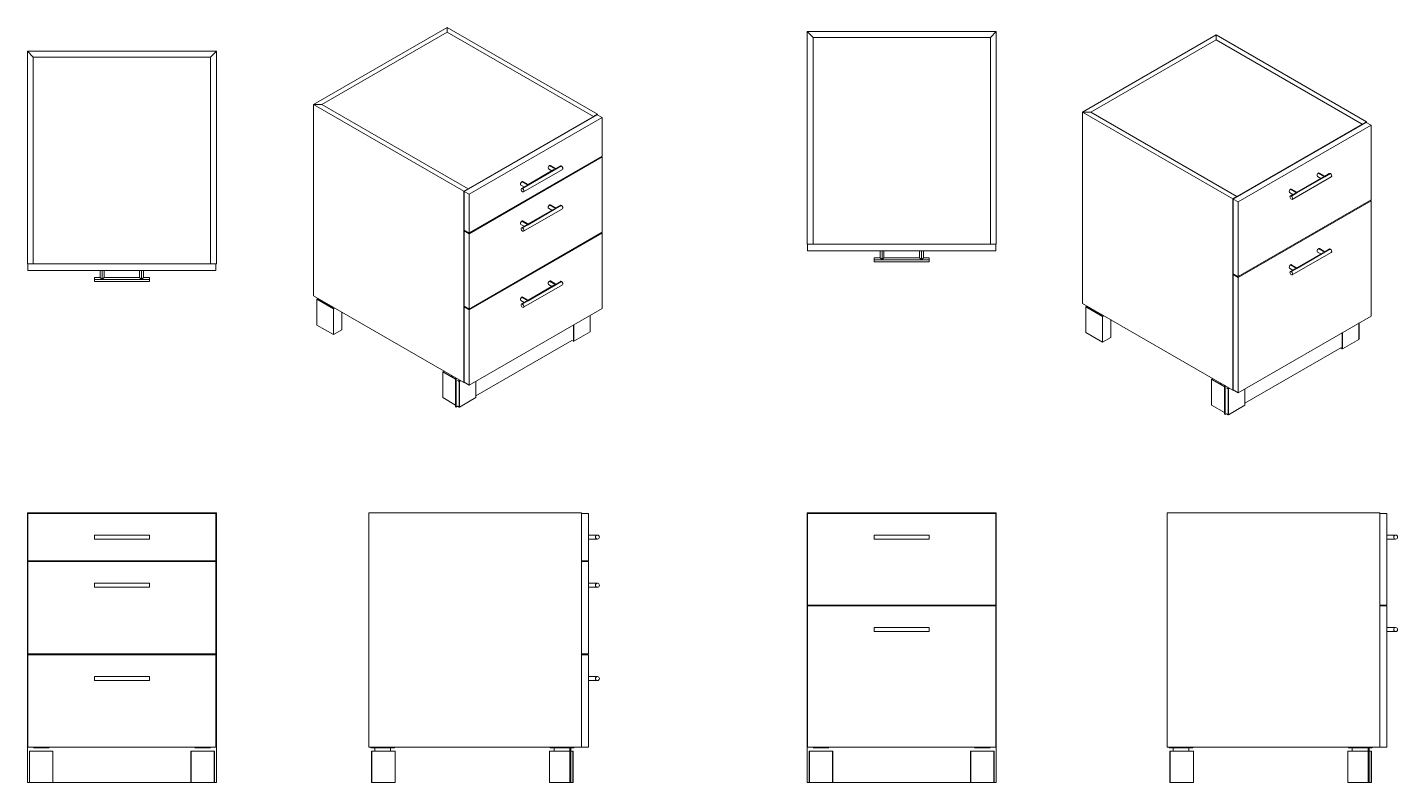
# Model space of a CAD drawing. Header units: millimetres. Extents: x 198 to 695, y 325 to 684.
# Drawn here: x 197.6 to 371.5, y 587.7 to 683.6 of the extents above; entities that cross this region are included whole.
import ezdxf

# ---------------------------------------------------------------- set-up
doc = ezdxf.new("R2010")
doc.units = ezdxf.units.MM
doc.layers.add('Standard', color=11, linetype='Continuous')

msp = doc.modelspace()

# ---------------------------------------------------------------- linework, layer by layer
at = {"layer": 'Standard', "linetype": 'Continuous', "lineweight": 0, "extrusion": (0, 0.816497, 0.57735)}
for p, q in [((233.91, 673.82), (250.88, 683.62)), ((250.88, 683.62), (269.97, 672.6)), ((250.88, 683.01), (250.88, 683.62)), ((234.97, 673.82), (250.88, 683.01)), ((250.88, 683.01), (234.97, 673.82)), ((250.88, 683.01), (269.44, 672.29)), ((269.44, 672.29), (250.88, 683.01)), ((233.91, 673.82), (233.91, 649.53)), ((234.97, 673.82), (233.91, 673.82)), ((253, 662.8), (233.91, 673.82)), ((253.53, 663.11), (234.97, 673.82)), ((234.97, 673.82), (253.53, 663.11)), ((253.04, 662.78), (269.93, 672.52)), ((253.53, 663.11), (269.44, 672.29)), ((270.54, 672.16), (253.66, 662.42)), ((269.97, 672.6), (269.44, 672.29)), ((269.44, 672.29), (269.44, 672.24)), ((269.44, 672.29), (269.44, 672.24)), ((269.93, 672.52), (270.54, 672.16)), ((269.97, 672.5), (269.97, 672.6)), ((270.54, 667.27), (270.54, 672.16)), ((253.66, 657.52), (270.54, 667.27)), ((270.54, 667.16), (253.66, 657.42)), ((270.46, 667.21), (270.54, 667.16)), ((270.54, 657.6), (270.54, 667.16)), ((265.5, 665.59), (260.55, 662.74)), ((261.13, 663.57), (264.67, 665.61)), ((264.42, 665.55), (261.13, 663.65)), ((263.75, 665.65), (264.17, 665.4)), ((264.67, 665.61), (263.87, 666.07)), ((264, 666.08), (264.67, 665.69)), ((265.25, 666.03), (264.67, 665.69)), ((264.67, 665.61), (265.37, 666.02)), ((264.67, 665.61), (264.67, 665.69)), ((253.53, 663.11), (253, 662.8)), ((253, 662.8), (253, 638.51)), ((253.04, 662.78), (253.66, 662.42)), ((253.04, 657.88), (253.04, 662.78)), ((253.53, 663.06), (253.53, 663.11)), ((253.53, 663.06), (253.53, 663.11)), ((260.21, 663.6), (260.63, 663.36)), ((260.88, 663.51), (260.3, 663.17)), ((261.13, 663.57), (260.34, 664.03)), ((260.42, 663.16), (261.13, 663.57)), ((260.46, 664.04), (261.13, 663.65)), ((261.13, 663.57), (261.13, 663.65)), ((253.66, 662.42), (253.66, 657.52)), ((264.67, 660.61), (263.87, 661.07)), ((264, 661.08), (264.67, 660.69)), ((265.25, 661.03), (264.67, 660.69)), ((264.67, 660.61), (265.37, 661.01)), ((265.5, 660.59), (260.55, 657.74)), ((261.13, 658.56), (264.67, 660.61)), ((264.42, 660.55), (261.13, 658.65)), ((263.75, 660.64), (264.17, 660.4)), ((264.67, 660.61), (264.67, 660.69)), ((253.04, 657.88), (253.66, 657.52)), ((253.04, 657.77), (253.13, 657.83)), ((253.04, 657.77), (253.66, 657.42)), ((253.04, 648.21), (253.04, 657.77)), ((253.66, 647.85), (270.54, 657.6)), ((270.54, 657.49), (253.66, 647.75)), ((260.21, 658.6), (260.63, 658.36)), ((260.88, 658.51), (260.3, 658.17)), ((261.13, 658.56), (260.34, 659.02)), ((260.42, 658.16), (261.13, 658.56)), ((260.46, 659.04), (261.13, 658.65)), ((261.13, 658.56), (261.13, 658.65)), ((270.46, 657.54), (270.54, 657.49)), ((270.54, 647.93), (270.54, 657.49)), ((253.66, 657.42), (253.66, 647.85)), ((265.5, 650.92), (260.55, 648.07)), ((261.13, 648.89), (264.67, 650.94)), ((264.42, 650.88), (261.13, 648.98)), ((263.75, 650.97), (264.17, 650.73)), ((264.67, 650.94), (263.87, 651.4)), ((264, 651.41), (264.67, 651.02)), ((265.25, 651.36), (264.67, 651.02)), ((264.67, 650.94), (265.37, 651.34)), ((264.67, 650.94), (264.67, 651.02)), ((253, 638.51), (233.91, 649.53)), ((234.33, 649.09), (234.33, 645.83)), ((234.49, 649.2), (234.34, 649.11)), ((234.34, 649.08), (234.34, 645.81)), ((234.34, 649.08), (236.44, 647.87)), ((234.43, 649.08), (234.56, 649.15)), ((236.44, 647.92), (234.43, 649.08)), ((234.85, 648.99), (234.85, 648.83)), ((235.08, 648.85), (235.08, 648.7)), ((260.21, 648.93), (260.63, 648.69)), ((260.88, 648.83), (260.3, 648.5)), ((261.13, 648.89), (260.34, 649.35)), ((260.42, 648.49), (261.13, 648.89)), ((260.46, 649.37), (261.13, 648.98)), ((261.13, 648.89), (261.13, 648.98)), ((236.57, 648), (236.44, 647.92)), ((236.44, 647.87), (236.61, 647.97)), ((236.44, 644.6), (236.44, 647.87)), ((237.5, 647.46), (237.5, 645.22)), ((253.04, 648.21), (253.66, 647.85)), ((253.04, 648.1), (253.13, 648.15)), ((253.04, 648.1), (253.66, 647.75)), ((253.04, 638.54), (253.04, 648.1)), ((253.66, 638.18), (270.54, 647.93)), ((253.66, 647.75), (253.66, 638.18)), ((269.01, 647.04), (269.01, 644.95)), ((269.02, 647.04), (269.02, 644.97)), ((236.44, 644.6), (234.34, 645.81)), ((266.89, 645.81), (266.89, 643.76)), ((266.94, 645.84), (266.94, 643.76)), ((237.5, 645.22), (236.44, 644.6)), ((266.7, 643.87), (254.52, 636.84)), ((266.89, 643.76), (266.7, 643.87)), ((269.01, 644.95), (266.94, 643.76)), ((250.47, 639.97), (250.3, 639.87)), ((250.3, 639.87), (250.3, 636.6)), ((250.3, 639.87), (251.94, 638.92)), ((250.38, 639.87), (250.52, 639.94)), ((251.94, 638.97), (250.38, 639.87)), ((251.4, 639.28), (251.4, 639.43)), ((251.94, 639.12), (252.03, 639.07)), ((251.94, 635.45), (251.94, 639.12)), ((252.03, 635.4), (252.03, 639.07)), ((252.2, 638.76), (252.39, 638.66)), ((252.39, 638.71), (252.25, 638.79)), ((252.52, 638.79), (252.39, 638.71)), ((252.39, 635.39), (252.39, 638.66)), ((252.44, 638.66), (252.59, 638.74)), ((252.44, 635.39), (252.44, 638.66)), ((253, 638.51), (253.04, 638.54)), ((253.04, 638.54), (253.66, 638.18)), ((254.51, 636.59), (254.51, 638.67)), ((254.52, 636.6), (254.52, 638.67)), ((251.94, 635.65), (250.3, 636.6)), ((252.03, 635.4), (251.94, 635.45)), ((252.2, 635.5), (252.03, 635.4)), ((252.39, 635.39), (252.2, 635.5)), ((254.51, 636.59), (252.44, 635.39))]:
    msp.add_line(p, q, dxfattribs=at)
at = {"layer": 'Standard', "linetype": 'Continuous', "lineweight": 0}
for p, q in [((296.57, 683.1), (320.57, 683.1)), ((297.32, 682.35), (296.57, 683.1)), ((296.57, 656.1), (296.57, 683.1)), ((297.32, 682.35), (297.32, 656.1)), ((319.82, 682.35), (297.32, 682.35)), ((297.32, 682.35), (319.82, 682.35)), ((297.32, 656.1), (297.32, 682.35)), ((319.82, 682.35), (320.57, 683.1)), ((319.82, 656.1), (319.82, 682.35)), ((319.82, 682.35), (319.82, 656.1)), ((320.57, 683.1), (320.57, 656.1)), ((197.58, 680.6), (221.58, 680.6)), ((198.33, 679.85), (197.58, 680.6)), ((197.58, 653.6), (197.58, 680.6)), ((220.83, 679.85), (221.58, 680.6)), ((221.58, 680.6), (221.58, 653.6)), ((198.33, 679.85), (220.83, 679.85)), ((198.33, 653.6), (198.33, 679.85)), ((198.33, 679.85), (198.33, 653.6)), ((220.83, 679.85), (198.33, 679.85)), ((220.83, 679.85), (220.83, 653.6)), ((220.83, 653.6), (220.83, 679.85)), ((297.32, 656.1), (296.57, 656.1)), ((296.63, 656.1), (296.63, 655.23)), ((297.32, 656.1), (319.82, 656.1)), ((320.57, 656.1), (319.82, 656.1)), ((320.5, 656.1), (320.5, 655.23)), ((320.5, 655.23), (296.63, 655.23)), ((305.07, 654.35), (305.07, 654.1)), ((305.82, 654.35), (305.07, 654.35)), ((305.07, 654.1), (305.07, 653.85)), ((305.07, 654.1), (306.07, 654.1)), ((305.82, 655.23), (305.82, 654.35)), ((305.82, 654.35), (306.07, 654.1)), ((306.07, 654.1), (306.07, 655.23)), ((306.07, 654.1), (306.32, 654.35)), ((306.07, 654.1), (311.07, 654.1)), ((306.32, 655.23), (306.32, 654.35)), ((310.82, 654.35), (306.32, 654.35)), ((310.82, 655.23), (310.82, 654.35)), ((310.82, 654.35), (311.07, 654.1)), ((311.07, 654.1), (311.07, 655.23)), ((311.07, 654.1), (311.32, 654.35)), ((311.07, 654.1), (312.07, 654.1)), ((311.32, 655.23), (311.32, 654.35)), ((312.07, 654.35), (311.32, 654.35)), ((312.07, 654.1), (312.07, 654.35)), ((312.07, 653.85), (312.07, 654.1)), ((198.33, 653.6), (197.58, 653.6)), ((197.65, 653.6), (197.65, 652.73)), ((221.52, 652.73), (197.65, 652.73)), ((198.33, 653.6), (220.83, 653.6)), ((206.83, 652.73), (206.83, 651.85)), ((207.08, 651.6), (207.08, 652.73)), ((207.33, 652.73), (207.33, 651.85)), ((211.83, 652.73), (211.83, 651.85)), ((212.08, 651.6), (212.08, 652.73)), ((212.33, 652.73), (212.33, 651.85)), ((221.58, 653.6), (220.83, 653.6)), ((221.52, 653.6), (221.52, 652.73)), ((312.07, 653.85), (305.07, 653.85)), ((206.08, 651.85), (206.08, 651.6)), ((206.83, 651.85), (206.08, 651.85)), ((206.08, 651.6), (206.08, 651.35)), ((206.08, 651.6), (207.08, 651.6)), ((213.08, 651.35), (206.08, 651.35)), ((206.83, 651.85), (207.08, 651.6)), ((207.08, 651.6), (207.33, 651.85)), ((207.08, 651.6), (212.08, 651.6)), ((211.83, 651.85), (207.33, 651.85)), ((211.83, 651.85), (212.08, 651.6)), ((212.08, 651.6), (212.33, 651.85)), ((212.08, 651.6), (213.08, 651.6)), ((213.08, 651.85), (212.33, 651.85)), ((213.08, 651.6), (213.08, 651.85)), ((213.08, 651.35), (213.08, 651.6))]:
    msp.add_line(p, q, dxfattribs=at)
at = {"layer": 'Standard', "linetype": 'Continuous', "lineweight": 0, "extrusion": (-5.55112e-17, 0.816497, 0.57735)}
for p, q in [((331.51, 672.86), (348.48, 682.66)), ((348.48, 682.05), (332.57, 672.86)), ((332.57, 672.86), (348.48, 682.05)), ((348.48, 682.66), (367.57, 671.64)), ((348.48, 682.05), (348.48, 682.66)), ((367.04, 671.33), (348.48, 682.05)), ((348.48, 682.05), (367.04, 671.33)), ((331.51, 672.86), (331.51, 648.57)), ((332.57, 672.86), (331.51, 672.86)), ((350.6, 661.84), (331.51, 672.86)), ((332.57, 672.86), (351.13, 662.15)), ((351.13, 662.15), (332.57, 672.86)), ((350.65, 661.81), (367.53, 671.56)), ((367.57, 671.64), (367.04, 671.33)), ((367.53, 671.56), (368.15, 671.2)), ((367.57, 671.53), (367.57, 671.64)), ((351.13, 662.15), (367.04, 671.33)), ((368.15, 671.2), (351.26, 661.46)), ((367.04, 671.33), (367.04, 671.28)), ((367.04, 671.33), (367.04, 671.28)), ((368.15, 661.71), (368.15, 671.2)), ((363.1, 664.63), (358.15, 661.78)), ((358.73, 662.6), (362.27, 664.65)), ((362.02, 664.59), (358.73, 662.69)), ((361.35, 664.68), (361.77, 664.44)), ((362.27, 664.65), (361.47, 665.11)), ((361.6, 665.12), (362.27, 664.73)), ((362.85, 665.07), (362.27, 664.73)), ((362.27, 664.65), (362.98, 665.05)), ((362.27, 664.65), (362.27, 664.73)), ((358.73, 662.6), (357.94, 663.06)), ((358.06, 663.08), (358.73, 662.69)), ((351.13, 662.15), (350.6, 661.84)), ((350.6, 661.84), (350.6, 637.55)), ((350.65, 661.81), (351.26, 661.46)), ((350.65, 652.32), (350.65, 661.81)), ((351.13, 662.09), (351.13, 662.15)), ((351.13, 662.09), (351.13, 662.15)), ((351.26, 651.96), (368.15, 661.71)), ((368.15, 661.61), (351.26, 651.86)), ((351.26, 661.46), (351.26, 651.96)), ((357.81, 662.64), (358.23, 662.4)), ((358.48, 662.54), (357.9, 662.21)), ((358.03, 662.2), (358.73, 662.6)), ((358.73, 662.6), (358.73, 662.69)), ((368.06, 661.66), (368.15, 661.61)), ((368.15, 646.96), (368.15, 661.61)), ((363.1, 655.04), (358.15, 652.18)), ((358.73, 653.01), (362.27, 655.05)), ((362.02, 654.99), (358.73, 653.09)), ((361.35, 655.09), (361.77, 654.85)), ((362.27, 655.05), (361.47, 655.51)), ((361.6, 655.52), (362.27, 655.13)), ((362.85, 655.47), (362.27, 655.13)), ((362.27, 655.05), (362.98, 655.46)), ((362.27, 655.05), (362.27, 655.13)), ((350.65, 652.32), (351.26, 651.96)), ((350.65, 652.22), (350.73, 652.27)), ((357.81, 653.05), (358.23, 652.8)), ((358.48, 652.95), (357.9, 652.61)), ((358.73, 653.01), (357.94, 653.47)), ((358.03, 652.6), (358.73, 653.01)), ((358.06, 653.48), (358.73, 653.09)), ((358.73, 653.01), (358.73, 653.09)), ((350.65, 652.22), (351.26, 651.86)), ((350.65, 637.57), (350.65, 652.22)), ((351.26, 651.86), (351.26, 637.22)), ((350.6, 637.55), (331.51, 648.57)), ((331.93, 648.13), (331.93, 644.87)), ((332.09, 648.23), (331.94, 648.15)), ((331.94, 648.12), (331.94, 644.85)), ((331.94, 648.12), (334.04, 646.91)), ((332.03, 648.12), (332.16, 648.19)), ((334.04, 646.96), (332.03, 648.12)), ((332.46, 648.02), (332.46, 647.87)), ((332.68, 647.89), (332.68, 647.74)), ((334.17, 647.04), (334.04, 646.96)), ((334.04, 646.91), (334.21, 647.01)), ((334.04, 643.64), (334.04, 646.91)), ((335.1, 646.5), (335.1, 644.25)), ((351.26, 637.22), (368.15, 646.96)), ((366.61, 646.08), (366.61, 643.99)), ((366.62, 646.08), (366.62, 644.01)), ((334.04, 643.64), (331.94, 644.85)), ((335.1, 644.25), (334.04, 643.64)), ((364.49, 644.85), (364.49, 642.8)), ((364.54, 644.88), (364.54, 642.8)), ((366.61, 643.99), (364.54, 642.8)), ((364.3, 642.91), (352.12, 635.88)), ((364.49, 642.8), (364.3, 642.91)), ((348.07, 639.01), (347.9, 638.91)), ((347.9, 638.91), (347.9, 635.64)), ((347.9, 638.91), (349.54, 637.96)), ((347.98, 638.91), (348.12, 638.98)), ((349.54, 638.01), (347.98, 638.91)), ((349, 638.32), (349, 638.47)), ((349.54, 638.16), (349.63, 638.11)), ((349.54, 634.49), (349.54, 638.16)), ((349.63, 634.44), (349.63, 638.11)), ((349.81, 637.8), (349.99, 637.7)), ((349.99, 637.75), (349.85, 637.83)), ((350.12, 637.82), (349.99, 637.75)), ((349.99, 634.43), (349.99, 637.7)), ((350.04, 637.7), (350.19, 637.78)), ((350.04, 634.43), (350.04, 637.7)), ((350.6, 637.55), (350.65, 637.57)), ((350.65, 637.57), (351.26, 637.22)), ((352.11, 635.62), (352.11, 637.71)), ((352.12, 635.64), (352.12, 637.71)), ((349.54, 634.69), (347.9, 635.64)), ((352.11, 635.62), (350.04, 634.43)), ((349.63, 634.44), (349.54, 634.49)), ((349.81, 634.54), (349.63, 634.44)), ((349.99, 634.43), (349.81, 634.54))]:
    msp.add_line(p, q, dxfattribs=at)
at = {"layer": 'Standard', "linetype": 'Continuous', "lineweight": 0, "extrusion": (0, 1, 0)}
for p, q in [((197.58, 621.95), (197.58, 592.2)), ((198.33, 621.95), (197.58, 621.95)), ((197.65, 621.88), (197.65, 615.88)), ((221.52, 621.88), (197.65, 621.88)), ((198.33, 621.88), (198.33, 621.95)), ((198.33, 621.95), (220.83, 621.95)), ((198.33, 621.88), (198.33, 621.95)), ((221.58, 621.95), (220.83, 621.95)), ((220.83, 621.95), (220.83, 621.88)), ((220.83, 621.95), (220.83, 621.88)), ((221.52, 615.88), (221.52, 621.88)), ((221.58, 592.2), (221.58, 621.95)), ((240.94, 621.95), (240.94, 592.2)), ((267.94, 621.95), (240.94, 621.95)), ((267.94, 621.95), (267.94, 592.2)), ((267.94, 621.88), (268.82, 621.88)), ((268.82, 621.88), (268.82, 615.88)), ((296.57, 621.95), (296.57, 592.2)), ((297.32, 621.95), (296.57, 621.95)), ((296.63, 621.88), (296.63, 610.25)), ((320.5, 621.88), (296.63, 621.88)), ((297.32, 621.95), (319.82, 621.95)), ((297.32, 621.88), (297.32, 621.95)), ((297.32, 621.88), (297.32, 621.95)), ((319.82, 621.95), (319.82, 621.88)), ((320.57, 621.95), (319.82, 621.95)), ((319.82, 621.95), (319.82, 621.88)), ((320.5, 610.25), (320.5, 621.88)), ((320.57, 592.2), (320.57, 621.95)), ((342.27, 621.95), (342.27, 592.2)), ((369.27, 621.95), (342.27, 621.95)), ((369.27, 621.95), (369.27, 592.2)), ((369.27, 621.88), (370.14, 621.88)), ((370.14, 621.88), (370.14, 610.25)), ((206.08, 619.13), (206.08, 618.63)), ((206.08, 619.13), (207.08, 619.13)), ((207.08, 618.63), (206.08, 618.63)), ((207.08, 619.13), (212.08, 619.13)), ((212.08, 618.63), (207.08, 618.63)), ((212.08, 619.13), (213.08, 619.13)), ((213.08, 618.63), (212.08, 618.63)), ((213.08, 618.63), (213.08, 619.13)), ((269.94, 619.13), (268.82, 619.13)), ((268.82, 618.63), (269.94, 618.63)), ((305.07, 619.13), (305.07, 618.63)), ((305.07, 619.13), (306.07, 619.13)), ((306.07, 618.63), (305.07, 618.63)), ((306.07, 619.13), (311.07, 619.13)), ((311.07, 618.63), (306.07, 618.63)), ((311.07, 619.13), (312.07, 619.13)), ((312.07, 618.63), (311.07, 618.63)), ((312.07, 618.63), (312.07, 619.13)), ((371.27, 619.13), (370.14, 619.13)), ((370.14, 618.63), (371.27, 618.63)), ((197.65, 615.88), (221.52, 615.88)), ((197.65, 615.76), (197.65, 604.04)), ((221.52, 615.76), (197.65, 615.76)), ((198.33, 615.76), (198.33, 615.88)), ((220.83, 615.88), (220.83, 615.76)), ((221.52, 604.04), (221.52, 615.76)), ((267.94, 615.88), (268.82, 615.88)), ((267.94, 615.76), (268.82, 615.76)), ((268.82, 615.76), (268.82, 604.04)), ((206.08, 613.01), (206.08, 612.51)), ((206.08, 613.01), (207.08, 613.01)), ((207.08, 612.51), (206.08, 612.51)), ((207.08, 613.01), (212.08, 613.01)), ((212.08, 612.51), (207.08, 612.51)), ((212.08, 613.01), (213.08, 613.01)), ((213.08, 612.51), (212.08, 612.51)), ((213.08, 612.51), (213.08, 613.01)), ((269.94, 613.01), (268.82, 613.01)), ((268.82, 612.51), (269.94, 612.51)), ((296.63, 610.25), (320.5, 610.25)), ((296.63, 610.13), (296.63, 592.2)), ((320.5, 610.13), (296.63, 610.13)), ((297.32, 610.13), (297.32, 610.25)), ((319.82, 610.25), (319.82, 610.13)), ((320.5, 592.2), (320.5, 610.13)), ((369.27, 610.25), (370.14, 610.25)), ((369.27, 610.13), (370.14, 610.13)), ((370.14, 610.13), (370.14, 592.2)), ((305.07, 607.38), (305.07, 606.88)), ((305.07, 607.38), (306.07, 607.38)), ((306.07, 607.38), (311.07, 607.38)), ((311.07, 607.38), (312.07, 607.38)), ((312.07, 606.88), (312.07, 607.38)), ((371.27, 607.38), (370.14, 607.38)), ((306.07, 606.88), (305.07, 606.88)), ((311.07, 606.88), (306.07, 606.88)), ((312.07, 606.88), (311.07, 606.88)), ((370.14, 606.88), (371.27, 606.88)), ((197.65, 604.04), (221.52, 604.04)), ((197.65, 603.91), (197.65, 592.2)), ((221.52, 603.91), (197.65, 603.91)), ((198.33, 603.91), (198.33, 604.04)), ((220.83, 604.04), (220.83, 603.91)), ((221.52, 592.2), (221.52, 603.91)), ((267.94, 604.04), (268.82, 604.04)), ((267.94, 603.91), (268.82, 603.91)), ((268.82, 603.91), (268.82, 592.2)), ((206.08, 601.16), (206.08, 600.66)), ((206.08, 601.16), (207.08, 601.16)), ((207.08, 600.66), (206.08, 600.66)), ((207.08, 601.16), (212.08, 601.16)), ((212.08, 600.66), (207.08, 600.66)), ((212.08, 601.16), (213.08, 601.16)), ((213.08, 600.66), (212.08, 600.66)), ((213.08, 600.66), (213.08, 601.16)), ((269.94, 601.16), (268.82, 601.16)), ((268.82, 600.66), (269.94, 600.66)), ((197.58, 592.2), (197.65, 592.2)), ((197.58, 587.7), (197.58, 592.2)), ((197.65, 592.2), (221.52, 592.2)), ((197.87, 591.7), (197.83, 591.7)), ((197.83, 587.7), (197.83, 591.7)), ((197.87, 591.7), (200.8, 591.7)), ((197.87, 587.7), (197.87, 591.7)), ((199.33, 592.2), (198.34, 592.2)), ((198.34, 592.13), (199.33, 592.13)), ((199.33, 592.2), (199.33, 592.13)), ((200.33, 592.2), (199.33, 592.2)), ((199.33, 592.13), (200.33, 592.13)), ((200.83, 591.7), (200.8, 591.7)), ((200.8, 587.7), (200.8, 591.7)), ((200.83, 587.7), (200.83, 591.7)), ((218.33, 591.7), (218.33, 587.7)), ((218.37, 591.7), (218.33, 591.7)), ((218.37, 591.7), (218.37, 587.7)), ((218.37, 591.7), (221.3, 591.7)), ((219.83, 592.2), (218.84, 592.2)), ((218.84, 592.13), (219.83, 592.13)), ((219.83, 592.13), (219.83, 592.2)), ((220.83, 592.2), (219.83, 592.2)), ((219.83, 592.13), (220.83, 592.13)), ((221.3, 591.7), (221.3, 587.7)), ((221.33, 591.7), (221.3, 591.7)), ((221.33, 591.7), (221.33, 587.7)), ((221.52, 592.2), (221.58, 592.2)), ((221.58, 587.7), (221.58, 592.2)), ((267.94, 592.2), (240.94, 592.2)), ((241.19, 592.13), (241.19, 592.2)), ((244.19, 592.2), (241.19, 592.2)), ((241.19, 592.13), (244.19, 592.13)), ((241.27, 591.7), (241.27, 587.7)), ((241.31, 591.7), (241.27, 591.7)), ((241.31, 591.7), (241.31, 587.7)), ((241.31, 591.7), (244.27, 591.7)), ((241.69, 591.7), (241.69, 592.13)), ((243.69, 592.13), (243.69, 591.7)), ((244.19, 592.2), (244.19, 592.13)), ((244.27, 587.7), (244.27, 591.7)), ((263.87, 591.7), (263.87, 587.7)), ((263.87, 591.7), (266.44, 591.7)), ((266.44, 592.2), (263.94, 592.2)), ((263.94, 592.13), (263.94, 592.2)), ((263.94, 592.13), (266.44, 592.13)), ((264.44, 591.7), (264.44, 592.13)), ((266.44, 592.2), (266.57, 592.2)), ((266.44, 587.7), (266.44, 592.2)), ((266.57, 587.7), (266.57, 592.2)), ((266.94, 592.2), (266.57, 592.2)), ((266.57, 592.13), (266.94, 592.13)), ((266.57, 591.7), (266.83, 591.7)), ((266.87, 591.7), (266.83, 591.7)), ((266.83, 587.7), (266.83, 591.7)), ((266.87, 587.7), (266.87, 591.7)), ((266.94, 592.2), (266.94, 592.13)), ((267.94, 592.2), (268.82, 592.2)), ((296.57, 592.2), (296.63, 592.2)), ((296.57, 587.7), (296.57, 592.2)), ((296.63, 592.2), (320.5, 592.2)), ((296.85, 591.7), (296.82, 591.7)), ((296.82, 587.7), (296.82, 591.7)), ((296.85, 591.7), (299.78, 591.7)), ((296.85, 587.7), (296.85, 591.7)), ((298.32, 592.2), (297.32, 592.2)), ((297.32, 592.13), (298.32, 592.13)), ((298.32, 592.2), (298.32, 592.13)), ((299.31, 592.2), (298.32, 592.2)), ((298.32, 592.13), (299.31, 592.13)), ((299.82, 591.7), (299.78, 591.7)), ((299.78, 587.7), (299.78, 591.7)), ((299.82, 587.7), (299.82, 591.7)), ((317.32, 591.7), (317.32, 587.7)), ((317.35, 591.7), (317.32, 591.7)), ((317.35, 591.7), (317.35, 587.7)), ((317.35, 591.7), (320.28, 591.7)), ((318.82, 592.2), (317.82, 592.2)), ((317.82, 592.13), (318.82, 592.13)), ((318.82, 592.13), (318.82, 592.2)), ((319.81, 592.2), (318.82, 592.2)), ((318.82, 592.13), (319.81, 592.13)), ((320.28, 591.7), (320.28, 587.7)), ((320.32, 591.7), (320.28, 591.7)), ((320.32, 591.7), (320.32, 587.7)), ((320.5, 592.2), (320.57, 592.2)), ((320.57, 587.7), (320.57, 592.2)), ((369.27, 592.2), (342.27, 592.2)), ((342.52, 592.13), (342.52, 592.2)), ((345.52, 592.2), (342.52, 592.2)), ((342.52, 592.13), (345.52, 592.13)), ((342.59, 591.7), (342.59, 587.7)), ((342.63, 591.7), (342.59, 591.7)), ((342.63, 591.7), (342.63, 587.7)), ((342.63, 591.7), (345.59, 591.7)), ((343.02, 591.7), (343.02, 592.13)), ((345.02, 592.13), (345.02, 591.7)), ((345.52, 592.2), (345.52, 592.13)), ((345.59, 587.7), (345.59, 591.7)), ((365.19, 591.7), (365.19, 587.7)), ((365.19, 591.7), (367.77, 591.7)), ((367.77, 592.2), (365.27, 592.2)), ((365.27, 592.13), (365.27, 592.2)), ((365.27, 592.13), (367.77, 592.13)), ((365.77, 591.7), (365.77, 592.13)), ((367.77, 592.2), (367.89, 592.2)), ((367.77, 587.7), (367.77, 592.2)), ((368.27, 592.2), (367.89, 592.2)), ((367.89, 587.7), (367.89, 592.2)), ((367.89, 592.13), (368.27, 592.13)), ((367.89, 591.7), (368.16, 591.7)), ((368.19, 591.7), (368.16, 591.7)), ((368.16, 587.7), (368.16, 591.7)), ((368.19, 587.7), (368.19, 591.7)), ((368.27, 592.2), (368.27, 592.13)), ((369.27, 592.2), (370.14, 592.2)), ((197.83, 587.7), (197.58, 587.7)), ((197.83, 587.7), (197.87, 587.7)), ((200.8, 587.7), (197.87, 587.7)), ((200.8, 587.7), (200.83, 587.7)), ((218.33, 587.7), (200.83, 587.7)), ((218.33, 587.7), (218.37, 587.7)), ((221.3, 587.7), (218.37, 587.7)), ((221.3, 587.7), (221.33, 587.7)), ((221.58, 587.7), (221.33, 587.7)), ((241.27, 587.7), (241.31, 587.7)), ((244.27, 587.7), (241.31, 587.7)), ((266.44, 587.7), (263.87, 587.7)), ((266.57, 587.7), (266.44, 587.7)), ((266.83, 587.7), (266.57, 587.7)), ((266.83, 587.7), (266.87, 587.7)), ((296.82, 587.7), (296.57, 587.7)), ((296.82, 587.7), (296.85, 587.7)), ((299.78, 587.7), (296.85, 587.7)), ((299.78, 587.7), (299.82, 587.7)), ((317.32, 587.7), (299.82, 587.7)), ((317.32, 587.7), (317.35, 587.7)), ((320.28, 587.7), (317.35, 587.7)), ((320.28, 587.7), (320.32, 587.7)), ((320.57, 587.7), (320.32, 587.7)), ((342.59, 587.7), (342.63, 587.7)), ((345.59, 587.7), (342.63, 587.7)), ((367.77, 587.7), (365.19, 587.7)), ((367.89, 587.7), (367.77, 587.7)), ((368.16, 587.7), (367.89, 587.7)), ((368.16, 587.7), (368.19, 587.7))]:
    msp.add_line(p, q, dxfattribs=at)
at = {"layer": 'Standard', "linetype": 'Continuous', "lineweight": 0}
for centre, start, end in [((269.94, 618.88), 90, 270), ((269.94, 618.88), 270, 90), ((371.27, 618.88), 90, 270), ((371.27, 618.88), 270, 90), ((269.94, 612.76), 90, 270), ((269.94, 612.76), 270, 90), ((371.27, 607.13), 90, 270), ((371.27, 607.13), 270, 90), ((269.94, 600.91), 90, 270), ((269.94, 600.91), 270, 90)]:
    msp.add_arc(centre, 0.25, start, end, dxfattribs=at)
at = {"layer": 'Standard', "linetype": 'Continuous', "lineweight": 0, "extrusion": (-2.4037e-17, 1.38778e-17, -1)}
msp.add_ellipse((263.87, 665.86), major_axis=(-0.125, -0.217), ratio=0.57735, start_param=0, end_param=2.356194, dxfattribs=at)
at = {"layer": 'Standard', "linetype": 'Continuous', "lineweight": 0, "extrusion": (-1.23904e-16, 7.43708e-18, -1)}
for centre in [(263.87, 665.86), (260.34, 663.82)]:
    msp.add_ellipse(centre, major_axis=(0.125, 0.217), ratio=0.57735, start_param=-0.785398, end_param=0, dxfattribs=at)
at = {"layer": 'Standard', "linetype": 'Continuous', "lineweight": 0}
for centre, major_axis, start_param, end_param in [((264.67, 665.4), (0.354, 0), 1.570796, 2.356194), ((362.27, 664.44), (0.354, 0), 1.570796, 2.356194), ((260.42, 662.95), (-0.125, 0.217), -0.785398, 2.356194), ((260.42, 662.95), (0.125, -0.217), -0.785398, 2.356194), ((261.13, 663.36), (0.354, 0), 1.570796, 2.356194), ((358.03, 661.99), (-0.125, 0.217), -0.785398, 2.356194), ((358.03, 661.99), (0.125, -0.217), -0.785398, 2.356194), ((358.73, 662.4), (0.354, 0), 1.570796, 2.356194), ((264.67, 660.4), (0.354, 0), 1.570796, 2.356194), ((260.42, 657.95), (-0.125, 0.217), -0.785398, 2.356194), ((260.42, 657.95), (0.125, -0.217), -0.785398, 2.356194), ((261.13, 658.36), (0.354, 0), 1.570796, 2.356194), ((362.27, 654.85), (0.354, 0), 1.570796, 2.356194), ((358.03, 652.4), (-0.125, 0.217), -0.785398, 2.356194), ((358.03, 652.4), (0.125, -0.217), -0.785398, 2.356194), ((358.73, 652.8), (0.354, 0), 1.570796, 2.356194), ((264.67, 650.73), (0.354, 0), 1.570796, 2.356194), ((234.37, 649.09), (-0.038, 0), -0.785398, 0.785398), ((261.13, 648.69), (0.354, 0), 1.570796, 2.356194), ((260.42, 648.28), (-0.125, 0.217), -0.785398, 2.356194), ((260.42, 648.28), (0.125, -0.217), -0.785398, 2.356194), ((331.97, 648.13), (-0.038, 0), -0.785398, 0.785398), ((252.42, 638.67), (0.038, 0), -2.356194, -0.785398), ((350.02, 637.71), (0.038, 0), -2.356194, -0.785398)]:
    msp.add_ellipse(centre, major_axis=major_axis, ratio=0.57735, start_param=start_param, end_param=end_param, dxfattribs=at)
at = {"layer": 'Standard', "linetype": 'Continuous', "lineweight": 0, "extrusion": (1.47941e-16, 2.13149e-17, -1)}
msp.add_ellipse((265.37, 665.81), major_axis=(-0.125, 0.217), ratio=0.57735, start_param=0, end_param=0.785398, dxfattribs=at)
at = {"layer": 'Standard', "linetype": 'Continuous', "lineweight": 0, "extrusion": (-2.77556e-17, 4.80741e-17, -1)}
msp.add_ellipse((265.37, 665.81), major_axis=(0.125, -0.217), ratio=0.57735, start_param=-2.356194, end_param=0, dxfattribs=at)
at = {"layer": 'Standard', "linetype": 'Continuous', "lineweight": 0, "extrusion": (-2.08896e-16, 2.48804e-16, -1)}
msp.add_ellipse((361.47, 664.9), major_axis=(-0.125, -0.217), ratio=0.57735, start_param=0, end_param=2.356194, dxfattribs=at)
at = {"layer": 'Standard', "linetype": 'Continuous', "lineweight": 0, "extrusion": (-3.69184e-17, 2.13611e-16, -1)}
msp.add_ellipse((361.47, 664.9), major_axis=(0.125, 0.217), ratio=0.57735, start_param=-0.785398, end_param=0, dxfattribs=at)
at = {"layer": 'Standard', "linetype": 'Continuous', "lineweight": 0, "extrusion": (1.65999e-17, 1.37781e-16, -1)}
msp.add_ellipse((362.98, 664.85), major_axis=(-0.125, 0.217), ratio=0.57735, start_param=0, end_param=0.785398, dxfattribs=at)
at = {"layer": 'Standard', "linetype": 'Continuous', "lineweight": 0, "extrusion": (2.81007e-16, 2.90437e-16, -1)}
msp.add_ellipse((362.98, 664.85), major_axis=(0.125, -0.217), ratio=0.57735, start_param=-2.356194, end_param=0, dxfattribs=at)
at = {"layer": 'Standard', "linetype": 'Continuous', "lineweight": 0, "extrusion": (7.21111e-17, -4.16334e-17, -1)}
for centre in [(260.34, 663.82), (263.87, 660.86)]:
    msp.add_ellipse(centre, major_axis=(-0.125, -0.217), ratio=0.57735, start_param=0, end_param=2.356194, dxfattribs=at)
at = {"layer": 'Standard', "linetype": 'Continuous', "lineweight": 0, "extrusion": (-1.0903e-16, 2.55245e-16, -1)}
msp.add_ellipse((357.94, 662.86), major_axis=(-0.125, -0.217), ratio=0.57735, start_param=0, end_param=2.356194, dxfattribs=at)
at = {"layer": 'Standard', "linetype": 'Continuous', "lineweight": 0, "extrusion": (-2.29215e-16, 3.24633e-16, -1)}
for centre in [(357.94, 662.86), (361.47, 655.3)]:
    msp.add_ellipse(centre, major_axis=(0.125, 0.217), ratio=0.57735, start_param=-0.785398, end_param=0, dxfattribs=at)
at = {"layer": 'Standard', "linetype": 'Continuous', "lineweight": 0, "extrusion": (4.80741e-17, -2.77556e-17, -1)}
msp.add_ellipse((263.87, 660.86), major_axis=(0.125, 0.217), ratio=0.57735, start_param=-0.785398, end_param=0, dxfattribs=at)
at = {"layer": 'Standard', "linetype": 'Continuous', "lineweight": 0, "extrusion": (-7.21111e-17, -4.16334e-17, -1)}
msp.add_ellipse((265.37, 660.81), major_axis=(-0.125, 0.217), ratio=0.57735, start_param=0, end_param=0.785398, dxfattribs=at)
at = {"layer": 'Standard', "linetype": 'Continuous', "lineweight": 0, "extrusion": (-1.96015e-16, -4.90704e-17, -1)}
msp.add_ellipse((265.37, 660.81), major_axis=(0.125, -0.217), ratio=0.57735, start_param=-2.356194, end_param=0, dxfattribs=at)
at = {"layer": 'Standard', "linetype": 'Continuous', "lineweight": 0, "extrusion": (-5.17926e-17, -3.41963e-17, -1)}
for centre in [(260.34, 658.82), (263.87, 651.19), (260.34, 649.15)]:
    msp.add_ellipse(centre, major_axis=(-0.125, -0.217), ratio=0.57735, start_param=0, end_param=2.356194, dxfattribs=at)
at = {"layer": 'Standard', "linetype": 'Continuous', "lineweight": 0, "extrusion": (1.40504e-16, -1.45219e-16, -1)}
msp.add_ellipse((260.34, 658.82), major_axis=(0.125, 0.217), ratio=0.57735, start_param=-0.785398, end_param=0, dxfattribs=at)
at = {"layer": 'Standard', "linetype": 'Continuous', "lineweight": 0, "extrusion": (-1.29348e-16, 3.31074e-16, -1)}
msp.add_ellipse((361.47, 655.3), major_axis=(-0.125, -0.217), ratio=0.57735, start_param=0, end_param=2.356194, dxfattribs=at)
at = {"layer": 'Standard', "linetype": 'Continuous', "lineweight": 0, "extrusion": (1.77422e-16, 3.5883e-16, -1)}
msp.add_ellipse((362.98, 655.25), major_axis=(-0.125, 0.217), ratio=0.57735, start_param=0, end_param=0.785398, dxfattribs=at)
at = {"layer": 'Standard', "linetype": 'Continuous', "lineweight": 0, "extrusion": (1.0903e-16, 2.55245e-16, -1)}
msp.add_ellipse((362.98, 655.25), major_axis=(0.125, -0.217), ratio=0.57735, start_param=-2.356194, end_param=0, dxfattribs=at)
at = {"layer": 'Standard', "linetype": 'Continuous', "lineweight": 0, "extrusion": (-1.33067e-16, 2.69122e-16, -1)}
msp.add_ellipse((357.94, 653.26), major_axis=(-0.125, -0.217), ratio=0.57735, start_param=0, end_param=2.356194, dxfattribs=at)
at = {"layer": 'Standard', "linetype": 'Continuous', "lineweight": 0, "extrusion": (-1.57104e-16, 2.83e-16, -1)}
msp.add_ellipse((357.94, 653.26), major_axis=(0.125, 0.217), ratio=0.57735, start_param=-0.785398, end_param=0, dxfattribs=at)
at = {"layer": 'Standard', "linetype": 'Continuous', "lineweight": 0, "extrusion": (1.68259e-16, -9.71445e-17, -1)}
msp.add_ellipse((263.87, 651.19), major_axis=(0.125, 0.217), ratio=0.57735, start_param=-0.785398, end_param=0, dxfattribs=at)
at = {"layer": 'Standard', "linetype": 'Continuous', "lineweight": 0, "extrusion": (1.44222e-16, 8.32667e-17, -1)}
msp.add_ellipse((265.37, 651.14), major_axis=(-0.125, 0.217), ratio=0.57735, start_param=0, end_param=0.785398, dxfattribs=at)
at = {"layer": 'Standard', "linetype": 'Continuous', "lineweight": 0, "extrusion": (-2.16333e-16, -1.249e-16, -1)}
msp.add_ellipse((265.37, 651.14), major_axis=(0.125, -0.217), ratio=0.57735, start_param=-2.356194, end_param=0, dxfattribs=at)
at = {"layer": 'Standard', "linetype": 'Continuous', "lineweight": 0, "extrusion": (-5.55112e-17, -9.61481e-17, -1)}
msp.add_ellipse((260.34, 649.15), major_axis=(0.125, 0.217), ratio=0.57735, start_param=-0.785398, end_param=0, dxfattribs=at)
at = {"layer": 'Standard', "linetype": 'Continuous', "lineweight": 0, "extrusion": (-2.34618e-17, 2.22045e-16, -1)}
msp.add_ellipse((236.38, 648.72), major_axis=(-1, 0), ratio=0.57735, start_param=-0.429977, end_param=-0.062603, dxfattribs=at)
at = {"layer": 'Standard', "linetype": 'Continuous', "lineweight": 0, "extrusion": (2.00309e-18, 5.55112e-17, -1)}
msp.add_ellipse((236.38, 648.72), major_axis=(-1, 0), ratio=0.57735, start_param=-1.508193, end_param=-1.140819, dxfattribs=at)
at = {"layer": 'Standard', "linetype": 'Continuous', "lineweight": 0, "extrusion": (-3.94865e-17, -1.11022e-16, -1)}
msp.add_ellipse((333.98, 647.75), major_axis=(-1, 0), ratio=0.57735, start_param=-0.429977, end_param=-0.062603, dxfattribs=at)
at = {"layer": 'Standard', "linetype": 'Continuous', "lineweight": 0, "extrusion": (6.15204e-17, 5.55112e-17, -1)}
msp.add_ellipse((333.98, 647.75), major_axis=(-1, 0), ratio=0.57735, start_param=-1.508193, end_param=-1.140819, dxfattribs=at)
at = {"layer": 'Standard', "linetype": 'Continuous', "lineweight": 0, "extrusion": (-2.84415e-18, 1.66533e-16, -1)}
msp.add_ellipse((234.37, 645.83), major_axis=(-0.038, 0), ratio=0.57735, start_param=-0.785398, end_param=0, dxfattribs=at)
at = {"layer": 'Standard', "linetype": 'Continuous', "lineweight": 0, "extrusion": (-3.26908e-17, 1.66533e-16, -1)}
msp.add_ellipse((266.91, 643.78), major_axis=(-0.038, 0), ratio=0.57735, start_param=-2.356194, end_param=-0.785398, dxfattribs=at)
at = {"layer": 'Standard', "linetype": 'Continuous', "lineweight": 0, "extrusion": (1.13017e-17, -1.11022e-16, -1)}
msp.add_ellipse((268.98, 644.97), major_axis=(0.038, 0), ratio=0.57735, start_param=0, end_param=0.785398, dxfattribs=at)
at = {"layer": 'Standard', "linetype": 'Continuous', "lineweight": 0, "extrusion": (6.16298e-33, -5.55112e-17, -1)}
msp.add_ellipse((331.97, 644.87), major_axis=(-0.038, 0), ratio=0.57735, start_param=-0.785398, end_param=0, dxfattribs=at)
at = {"layer": 'Standard', "linetype": 'Continuous', "lineweight": 0, "extrusion": (-3.90195e-18, 1.11022e-16, -1)}
msp.add_ellipse((366.58, 644.01), major_axis=(0.038, 0), ratio=0.57735, start_param=0, end_param=0.785398, dxfattribs=at)
at = {"layer": 'Standard', "linetype": 'Continuous', "lineweight": 0, "extrusion": (-3.51316e-18, 6.29949e-31, -1)}
msp.add_ellipse((364.51, 642.81), major_axis=(-0.038, 0), ratio=0.57735, start_param=-2.356194, end_param=-0.785398, dxfattribs=at)
at = {"layer": 'Standard', "linetype": 'Continuous', "lineweight": 0, "extrusion": (2.46123e-17, 1.11022e-16, -1)}
msp.add_ellipse((252.47, 639.43), major_axis=(-1, 0), ratio=0.57735, start_param=-0.429977, end_param=-0.062603, dxfattribs=at)
at = {"layer": 'Standard', "linetype": 'Continuous', "lineweight": 0, "extrusion": (-7.89729e-17, 1.11022e-16, -1)}
msp.add_ellipse((350.07, 638.47), major_axis=(-1, 0), ratio=0.57735, start_param=-0.429977, end_param=-0.062603, dxfattribs=at)
at = {"layer": 'Standard', "linetype": 'Continuous', "lineweight": 0, "extrusion": (-5.55351e-17, -1.66533e-16, -1)}
msp.add_ellipse((254.48, 636.6), major_axis=(0.038, 0), ratio=0.57735, start_param=0, end_param=0.785398, dxfattribs=at)
at = {"layer": 'Standard', "linetype": 'Continuous', "lineweight": 0, "extrusion": (1.99762e-17, 2.77556e-16, -1)}
msp.add_ellipse((252.42, 635.41), major_axis=(-0.038, 0), ratio=0.57735, start_param=-2.356194, end_param=-0.785398, dxfattribs=at)
at = {"layer": 'Standard', "linetype": 'Continuous', "lineweight": 0, "extrusion": (2.19146e-17, -5.55112e-17, -1)}
msp.add_ellipse((352.09, 635.64), major_axis=(0.038, 0), ratio=0.57735, start_param=0, end_param=0.785398, dxfattribs=at)
at = {"layer": 'Standard', "linetype": 'Continuous', "lineweight": 0, "extrusion": (7.54873e-17, -5.55112e-17, -1)}
msp.add_ellipse((350.02, 634.45), major_axis=(-0.038, 0), ratio=0.57735, start_param=-2.356194, end_param=-0.785398, dxfattribs=at)

doc.saveas('drawing.dxf')
